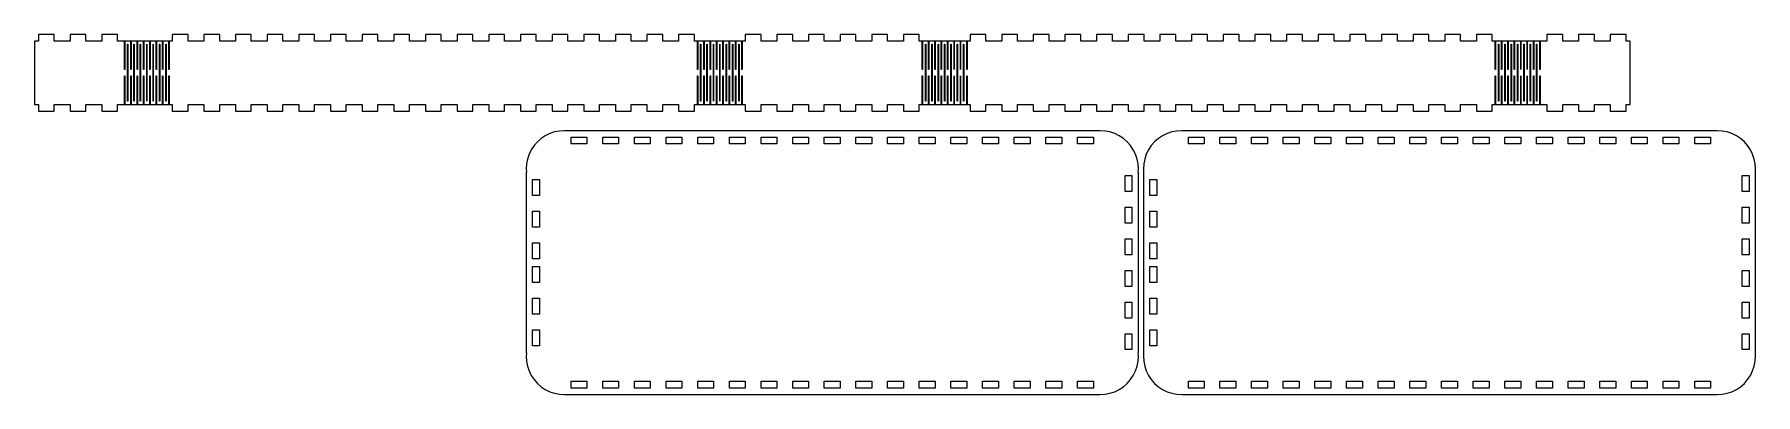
# Model space of a CAD drawing. Header units: metres. Extents: x 236 to 1323, y 67 to 294.
import ezdxf

# ---------------------------------------------------------------- set-up
doc = ezdxf.new("R2010")
doc.units = ezdxf.units.M

msp = doc.modelspace()

# ---------------------------------------------------------------- linework, layer by layer
for p, q in [((248.403, 294.25), (238.403, 294.25)), ((238.403, 294.25), (238.403, 290)), ((248.403, 290), (248.403, 294.25)), ((268.403, 294.25), (258.403, 294.25)), ((258.403, 294.25), (258.403, 290)), ((268.403, 290), (268.403, 294.25)), ((288.403, 294.25), (278.403, 294.25)), ((278.403, 294.25), (278.403, 290)), ((288.403, 290), (288.403, 294.25)), ((332.952, 294.25), (322.952, 294.25)), ((322.952, 294.25), (322.952, 290)), ((332.952, 290), (332.952, 294.25)), ((352.952, 294.25), (342.952, 294.25)), ((342.952, 294.25), (342.952, 290)), ((352.952, 290), (352.952, 294.25)), ((372.952, 294.25), (362.952, 294.25)), ((362.952, 294.25), (362.952, 290)), ((372.952, 290), (372.952, 294.25)), ((392.952, 294.25), (382.952, 294.25)), ((382.952, 294.25), (382.952, 290)), ((392.952, 290), (392.952, 294.25)), ((412.952, 294.25), (402.952, 294.25)), ((402.952, 294.25), (402.952, 290)), ((412.952, 290), (412.952, 294.25)), ((432.952, 294.25), (422.952, 294.25)), ((422.952, 294.25), (422.952, 290)), ((432.952, 290), (432.952, 294.25)), ((452.952, 294.25), (442.952, 294.25)), ((442.952, 294.25), (442.952, 290)), ((452.952, 290), (452.952, 294.25)), ((472.952, 294.25), (462.952, 294.25)), ((462.952, 294.25), (462.952, 290)), ((472.952, 290), (472.952, 294.25)), ((492.952, 294.25), (482.952, 294.25)), ((482.952, 294.25), (482.952, 290)), ((492.952, 290), (492.952, 294.25)), ((512.952, 294.25), (502.952, 294.25)), ((502.952, 294.25), (502.952, 290)), ((512.952, 290), (512.952, 294.25)), ((532.952, 294.25), (522.952, 294.25)), ((522.952, 294.25), (522.952, 290)), ((532.952, 290), (532.952, 294.25)), ((552.952, 294.25), (542.952, 294.25)), ((542.952, 294.25), (542.952, 290)), ((552.952, 290), (552.952, 294.25)), ((572.952, 294.25), (562.952, 294.25)), ((562.952, 294.25), (562.952, 290)), ((572.952, 290), (572.952, 294.25)), ((592.952, 294.25), (582.952, 294.25)), ((582.952, 294.25), (582.952, 290)), ((592.952, 290), (592.952, 294.25)), ((612.952, 294.25), (602.952, 294.25)), ((602.952, 294.25), (602.952, 290)), ((612.952, 290), (612.952, 294.25)), ((632.952, 294.25), (622.952, 294.25)), ((622.952, 294.25), (622.952, 290)), ((632.952, 290), (632.952, 294.25)), ((652.952, 294.25), (642.952, 294.25)), ((642.952, 294.25), (642.952, 290)), ((652.952, 290), (652.952, 294.25)), ((695, 294.25), (685, 294.25)), ((685, 294.25), (685, 290)), ((695, 290), (695, 294.25)), ((715, 294.25), (705, 294.25)), ((705, 294.25), (705, 290)), ((715, 290), (715, 294.25)), ((735, 294.25), (725, 294.25)), ((725, 294.25), (725, 290)), ((735, 290), (735, 294.25)), ((755, 294.25), (745, 294.25)), ((745, 294.25), (745, 290)), ((755, 290), (755, 294.25)), ((775, 294.25), (765, 294.25)), ((765, 294.25), (765, 290)), ((775, 290), (775, 294.25)), ((795, 294.25), (785, 294.25)), ((785, 294.25), (785, 290)), ((795, 290), (795, 294.25)), ((837.048, 294.25), (827.048, 294.25)), ((827.048, 294.25), (827.048, 290)), ((837.048, 290), (837.048, 294.25)), ((857.048, 294.25), (847.048, 294.25)), ((847.048, 294.25), (847.048, 290)), ((857.048, 290), (857.048, 294.25)), ((877.048, 294.25), (867.048, 294.25)), ((867.048, 294.25), (867.048, 290)), ((877.048, 290), (877.048, 294.25)), ((897.048, 294.25), (887.048, 294.25)), ((887.048, 294.25), (887.048, 290)), ((897.048, 290), (897.048, 294.25)), ((917.048, 294.25), (907.048, 294.25)), ((907.048, 294.25), (907.048, 290)), ((917.048, 290), (917.048, 294.25)), ((937.048, 294.25), (927.048, 294.25)), ((927.048, 294.25), (927.048, 290)), ((937.048, 290), (937.048, 294.25)), ((957.048, 294.25), (947.048, 294.25)), ((947.048, 294.25), (947.048, 290)), ((957.048, 290), (957.048, 294.25)), ((977.048, 294.25), (967.048, 294.25)), ((967.048, 294.25), (967.048, 290)), ((977.048, 290), (977.048, 294.25)), ((997.048, 294.25), (987.048, 294.25)), ((987.048, 294.25), (987.048, 290)), ((997.048, 290), (997.048, 294.25)), ((1017.05, 294.25), (1007.05, 294.25)), ((1007.05, 294.25), (1007.05, 290)), ((1017.05, 290), (1017.05, 294.25)), ((1037.05, 294.25), (1027.05, 294.25)), ((1027.05, 294.25), (1027.05, 290)), ((1037.05, 290), (1037.05, 294.25)), ((1057.05, 294.25), (1047.05, 294.25)), ((1047.05, 294.25), (1047.05, 290)), ((1057.05, 290), (1057.05, 294.25)), ((1077.05, 294.25), (1067.05, 294.25)), ((1067.05, 294.25), (1067.05, 290)), ((1077.05, 290), (1077.05, 294.25)), ((1097.05, 294.25), (1087.05, 294.25)), ((1087.05, 294.25), (1087.05, 290)), ((1097.05, 290), (1097.05, 294.25)), ((1117.05, 294.25), (1107.05, 294.25)), ((1107.05, 294.25), (1107.05, 290)), ((1117.05, 290), (1117.05, 294.25)), ((1137.05, 294.25), (1127.05, 294.25)), ((1127.05, 294.25), (1127.05, 290)), ((1137.05, 290), (1137.05, 294.25)), ((1157.05, 294.25), (1147.05, 294.25)), ((1147.05, 294.25), (1147.05, 290)), ((1157.05, 290), (1157.05, 294.25)), ((1201.6, 294.25), (1191.6, 294.25)), ((1191.6, 294.25), (1191.6, 290)), ((1201.6, 290), (1201.6, 294.25)), ((1221.6, 294.25), (1211.6, 294.25)), ((1211.6, 294.25), (1211.6, 290)), ((1221.6, 290), (1221.6, 294.25)), ((1241.6, 294.25), (1231.6, 294.25)), ((1231.6, 294.25), (1231.6, 290)), ((1241.6, 290), (1241.6, 294.25)), ((238.403, 290), (235.903, 290)), ((235.903, 290), (235.903, 250)), ((258.403, 290), (248.403, 290)), ((278.403, 290), (268.403, 290)), ((292.806, 290), (288.403, 290)), ((292.806, 272), (292.806, 290)), ((296.812, 290), (293.006, 290)), ((293.006, 290), (293.006, 272)), ((294.809, 252), (294.809, 288)), ((294.809, 288), (295.009, 288)), ((295.009, 288), (295.009, 252)), ((296.812, 272), (296.812, 290)), ((300.818, 290), (297.012, 290)), ((297.012, 290), (297.012, 272)), ((298.815, 252), (298.815, 288)), ((298.815, 288), (299.015, 288)), ((299.015, 288), (299.015, 252)), ((300.818, 272), (300.818, 290)), ((304.824, 290), (301.018, 290)), ((301.018, 290), (301.018, 272)), ((302.821, 252), (302.821, 288)), ((302.821, 288), (303.021, 288)), ((303.021, 288), (303.021, 252)), ((304.824, 272), (304.824, 290)), ((308.83, 290), (305.024, 290)), ((305.024, 290), (305.024, 272)), ((306.827, 252), (306.827, 288)), ((306.827, 288), (307.027, 288)), ((307.027, 288), (307.027, 252)), ((308.83, 272), (308.83, 290)), ((312.836, 290), (309.03, 290)), ((309.03, 290), (309.03, 272)), ((310.833, 252), (310.833, 288)), ((310.833, 288), (311.033, 288)), ((311.033, 288), (311.033, 252)), ((312.836, 272), (312.836, 290)), ((316.843, 290), (313.036, 290)), ((313.036, 290), (313.036, 272)), ((314.84, 252), (314.84, 288)), ((314.84, 288), (315.039, 288)), ((315.039, 288), (315.039, 252)), ((316.843, 272), (316.843, 290)), ((320.849, 290), (317.043, 290)), ((317.043, 290), (317.043, 272)), ((318.846, 252), (318.846, 288)), ((318.846, 288), (319.046, 288)), ((319.046, 288), (319.046, 252)), ((320.849, 272), (320.849, 290)), ((322.952, 290), (321.049, 290)), ((321.049, 290), (321.049, 272)), ((342.952, 290), (332.952, 290)), ((362.952, 290), (352.952, 290)), ((382.952, 290), (372.952, 290)), ((402.952, 290), (392.952, 290)), ((422.952, 290), (412.952, 290)), ((442.952, 290), (432.952, 290)), ((462.952, 290), (452.952, 290)), ((482.952, 290), (472.952, 290)), ((502.952, 290), (492.952, 290)), ((522.952, 290), (512.952, 290)), ((542.952, 290), (532.952, 290)), ((562.952, 290), (552.952, 290)), ((582.952, 290), (572.952, 290)), ((602.952, 290), (592.952, 290)), ((622.952, 290), (612.952, 290)), ((642.952, 290), (632.952, 290)), ((654.855, 290), (652.952, 290)), ((654.855, 272), (654.855, 290)), ((658.861, 290), (655.055, 290)), ((655.055, 290), (655.055, 272)), ((656.858, 252), (656.858, 288)), ((656.858, 288), (657.058, 288)), ((657.058, 288), (657.058, 252)), ((658.861, 272), (658.861, 290)), ((662.867, 290), (659.061, 290)), ((659.061, 290), (659.061, 272)), ((660.864, 252), (660.864, 288)), ((660.864, 288), (661.064, 288)), ((661.064, 288), (661.064, 252)), ((662.867, 272), (662.867, 290)), ((666.873, 290), (663.067, 290)), ((663.067, 290), (663.067, 272)), ((664.87, 252), (664.87, 288)), ((664.87, 288), (665.07, 288)), ((665.07, 288), (665.07, 252)), ((666.873, 272), (666.873, 290)), ((670.879, 290), (667.073, 290)), ((667.073, 290), (667.073, 272)), ((668.876, 252), (668.876, 288)), ((668.876, 288), (669.076, 288)), ((669.076, 288), (669.076, 252)), ((670.879, 272), (670.879, 290)), ((674.885, 290), (671.079, 290)), ((671.079, 290), (671.079, 272)), ((672.882, 252), (672.882, 288)), ((672.882, 288), (673.082, 288)), ((673.082, 288), (673.082, 252)), ((674.885, 272), (674.885, 290)), ((678.891, 290), (675.085, 290)), ((675.085, 290), (675.085, 272)), ((676.888, 252), (676.888, 288)), ((676.888, 288), (677.088, 288)), ((677.088, 288), (677.088, 252)), ((678.891, 272), (678.891, 290)), ((682.897, 290), (679.091, 290)), ((679.091, 290), (679.091, 272)), ((680.894, 252), (680.894, 288)), ((680.894, 288), (681.094, 288)), ((681.094, 288), (681.094, 252)), ((682.897, 272), (682.897, 290)), ((685, 290), (683.097, 290)), ((683.097, 290), (683.097, 272)), ((705, 290), (695, 290)), ((725, 290), (715, 290)), ((745, 290), (735, 290)), ((765, 290), (755, 290)), ((785, 290), (775, 290)), ((796.903, 290), (795, 290)), ((796.903, 272), (796.903, 290)), ((800.909, 290), (797.103, 290)), ((797.103, 290), (797.103, 272)), ((798.906, 252), (798.906, 288)), ((798.906, 288), (799.106, 288)), ((799.106, 288), (799.106, 252)), ((800.909, 272), (800.909, 290)), ((804.915, 290), (801.109, 290)), ((801.109, 290), (801.109, 272)), ((802.912, 252), (802.912, 288)), ((802.912, 288), (803.112, 288)), ((803.112, 288), (803.112, 252)), ((804.915, 272), (804.915, 290)), ((808.921, 290), (805.115, 290)), ((805.115, 290), (805.115, 272)), ((806.918, 252), (806.918, 288)), ((806.918, 288), (807.118, 288)), ((807.118, 288), (807.118, 252)), ((808.921, 272), (808.921, 290)), ((812.927, 290), (809.121, 290)), ((809.121, 290), (809.121, 272)), ((810.924, 252), (810.924, 288)), ((810.924, 288), (811.124, 288)), ((811.124, 288), (811.124, 252)), ((812.927, 272), (812.927, 290)), ((816.933, 290), (813.127, 290)), ((813.127, 290), (813.127, 272)), ((814.93, 252), (814.93, 288)), ((814.93, 288), (815.13, 288)), ((815.13, 288), (815.13, 252)), ((816.933, 272), (816.933, 290)), ((820.939, 290), (817.133, 290)), ((817.133, 290), (817.133, 272)), ((818.936, 252), (818.936, 288)), ((818.936, 288), (819.136, 288)), ((819.136, 288), (819.136, 252)), ((820.939, 272), (820.939, 290)), ((824.945, 290), (821.139, 290)), ((821.139, 290), (821.139, 272)), ((822.942, 252), (822.942, 288)), ((822.942, 288), (823.142, 288)), ((823.142, 288), (823.142, 252)), ((824.945, 272), (824.945, 290)), ((827.048, 290), (825.145, 290)), ((825.145, 290), (825.145, 272)), ((847.048, 290), (837.048, 290)), ((867.048, 290), (857.048, 290)), ((887.048, 290), (877.048, 290)), ((907.048, 290), (897.048, 290)), ((927.048, 290), (917.048, 290)), ((947.048, 290), (937.048, 290)), ((967.048, 290), (957.048, 290)), ((987.048, 290), (977.048, 290)), ((1007.05, 290), (997.048, 290)), ((1027.05, 290), (1017.05, 290)), ((1047.05, 290), (1037.05, 290)), ((1067.05, 290), (1057.05, 290)), ((1087.05, 290), (1077.05, 290)), ((1107.05, 290), (1097.05, 290)), ((1127.05, 290), (1117.05, 290)), ((1147.05, 290), (1137.05, 290)), ((1158.95, 290), (1157.05, 290)), ((1158.95, 272), (1158.95, 290)), ((1162.96, 290), (1159.15, 290)), ((1159.15, 290), (1159.15, 272)), ((1160.95, 252), (1160.95, 288)), ((1160.95, 288), (1161.15, 288)), ((1161.15, 288), (1161.15, 252)), ((1162.96, 272), (1162.96, 290)), ((1166.96, 290), (1163.16, 290)), ((1163.16, 290), (1163.16, 272)), ((1164.96, 252), (1164.96, 288)), ((1164.96, 288), (1165.16, 288)), ((1165.16, 288), (1165.16, 252)), ((1166.96, 272), (1166.96, 290)), ((1170.97, 290), (1167.16, 290)), ((1167.16, 290), (1167.16, 272)), ((1168.97, 252), (1168.97, 288)), ((1168.97, 288), (1169.17, 288)), ((1169.17, 288), (1169.17, 252)), ((1170.97, 272), (1170.97, 290)), ((1174.98, 290), (1171.17, 290)), ((1171.17, 290), (1171.17, 272)), ((1172.97, 252), (1172.97, 288)), ((1172.97, 288), (1173.17, 288)), ((1173.17, 288), (1173.17, 252)), ((1174.98, 272), (1174.98, 290)), ((1178.98, 290), (1175.18, 290)), ((1175.18, 290), (1175.18, 272)), ((1176.98, 252), (1176.98, 288)), ((1176.98, 288), (1177.18, 288)), ((1177.18, 288), (1177.18, 252)), ((1178.98, 272), (1178.98, 290)), ((1182.99, 290), (1179.18, 290)), ((1179.18, 290), (1179.18, 272)), ((1180.98, 252), (1180.98, 288)), ((1180.98, 288), (1181.18, 288)), ((1181.18, 288), (1181.18, 252)), ((1182.99, 272), (1182.99, 290)), ((1186.99, 290), (1183.19, 290)), ((1183.19, 290), (1183.19, 272)), ((1184.99, 252), (1184.99, 288)), ((1184.99, 288), (1185.19, 288)), ((1185.19, 288), (1185.19, 252)), ((1186.99, 272), (1186.99, 290)), ((1191.6, 290), (1187.19, 290)), ((1187.19, 290), (1187.19, 272)), ((1211.6, 290), (1201.6, 290)), ((1231.6, 290), (1221.6, 290)), ((1244.1, 290), (1241.6, 290)), ((1244.1, 250), (1244.1, 290)), ((293.006, 272), (292.806, 272)), ((297.012, 272), (296.812, 272)), ((301.018, 272), (300.818, 272)), ((305.024, 272), (304.824, 272)), ((309.03, 272), (308.83, 272)), ((313.036, 272), (312.836, 272)), ((317.043, 272), (316.843, 272)), ((321.049, 272), (320.849, 272)), ((655.055, 272), (654.855, 272)), ((659.061, 272), (658.861, 272)), ((663.067, 272), (662.867, 272)), ((667.073, 272), (666.873, 272)), ((671.079, 272), (670.879, 272)), ((675.085, 272), (674.885, 272)), ((679.091, 272), (678.891, 272)), ((683.097, 272), (682.897, 272)), ((797.103, 272), (796.903, 272)), ((801.109, 272), (800.909, 272)), ((805.115, 272), (804.915, 272)), ((809.121, 272), (808.921, 272)), ((813.127, 272), (812.927, 272)), ((817.133, 272), (816.933, 272)), ((821.139, 272), (820.939, 272)), ((825.145, 272), (824.945, 272)), ((1159.15, 272), (1158.95, 272)), ((1163.16, 272), (1162.96, 272)), ((1167.16, 272), (1166.96, 272)), ((1171.17, 272), (1170.97, 272)), ((1175.18, 272), (1174.98, 272)), ((1179.18, 272), (1178.98, 272)), ((1183.19, 272), (1182.99, 272)), ((1187.19, 272), (1186.99, 272)), ((292.806, 250), (292.806, 268)), ((292.806, 268), (293.006, 268)), ((293.006, 268), (293.006, 250)), ((296.812, 250), (296.812, 268)), ((296.812, 268), (297.012, 268)), ((297.012, 268), (297.012, 250)), ((300.818, 250), (300.818, 268)), ((300.818, 268), (301.018, 268)), ((301.018, 268), (301.018, 250)), ((304.824, 250), (304.824, 268)), ((304.824, 268), (305.024, 268)), ((305.024, 268), (305.024, 250)), ((308.83, 250), (308.83, 268)), ((308.83, 268), (309.03, 268)), ((309.03, 268), (309.03, 250)), ((312.836, 250), (312.836, 268)), ((312.836, 268), (313.036, 268)), ((313.036, 268), (313.036, 250)), ((316.843, 250), (316.843, 268)), ((316.843, 268), (317.043, 268)), ((317.043, 268), (317.043, 250)), ((320.849, 250), (320.849, 268)), ((320.849, 268), (321.049, 268)), ((321.049, 268), (321.049, 250)), ((654.855, 250), (654.855, 268)), ((654.855, 268), (655.055, 268)), ((655.055, 268), (655.055, 250)), ((658.861, 250), (658.861, 268)), ((658.861, 268), (659.061, 268)), ((659.061, 268), (659.061, 250)), ((662.867, 250), (662.867, 268)), ((662.867, 268), (663.067, 268)), ((663.067, 268), (663.067, 250)), ((666.873, 250), (666.873, 268)), ((666.873, 268), (667.073, 268)), ((667.073, 268), (667.073, 250)), ((670.879, 250), (670.879, 268)), ((670.879, 268), (671.079, 268)), ((671.079, 268), (671.079, 250)), ((674.885, 250), (674.885, 268)), ((674.885, 268), (675.085, 268)), ((675.085, 268), (675.085, 250)), ((678.891, 250), (678.891, 268)), ((678.891, 268), (679.091, 268)), ((679.091, 268), (679.091, 250)), ((682.897, 250), (682.897, 268)), ((682.897, 268), (683.097, 268)), ((683.097, 268), (683.097, 250)), ((796.903, 250), (796.903, 268)), ((796.903, 268), (797.103, 268)), ((797.103, 268), (797.103, 250)), ((800.909, 250), (800.909, 268)), ((800.909, 268), (801.109, 268)), ((801.109, 268), (801.109, 250)), ((804.915, 250), (804.915, 268)), ((804.915, 268), (805.115, 268)), ((805.115, 268), (805.115, 250)), ((808.921, 250), (808.921, 268)), ((808.921, 268), (809.121, 268)), ((809.121, 268), (809.121, 250)), ((812.927, 250), (812.927, 268)), ((812.927, 268), (813.127, 268)), ((813.127, 268), (813.127, 250)), ((816.933, 250), (816.933, 268)), ((816.933, 268), (817.133, 268)), ((817.133, 268), (817.133, 250)), ((820.939, 250), (820.939, 268)), ((820.939, 268), (821.139, 268)), ((821.139, 268), (821.139, 250)), ((824.945, 250), (824.945, 268)), ((824.945, 268), (825.145, 268)), ((825.145, 268), (825.145, 250)), ((1158.95, 250), (1158.95, 268)), ((1158.95, 268), (1159.15, 268)), ((1159.15, 268), (1159.15, 250)), ((1162.96, 250), (1162.96, 268)), ((1162.96, 268), (1163.16, 268)), ((1163.16, 268), (1163.16, 250)), ((1166.96, 250), (1166.96, 268)), ((1166.96, 268), (1167.16, 268)), ((1167.16, 268), (1167.16, 250)), ((1170.97, 250), (1170.97, 268)), ((1170.97, 268), (1171.17, 268)), ((1171.17, 268), (1171.17, 250)), ((1174.98, 250), (1174.98, 268)), ((1174.98, 268), (1175.18, 268)), ((1175.18, 268), (1175.18, 250)), ((1178.98, 250), (1178.98, 268)), ((1178.98, 268), (1179.18, 268)), ((1179.18, 268), (1179.18, 250)), ((1182.99, 250), (1182.99, 268)), ((1182.99, 268), (1183.19, 268)), ((1183.19, 268), (1183.19, 250)), ((1186.99, 250), (1186.99, 268)), ((1186.99, 268), (1187.19, 268)), ((1187.19, 268), (1187.19, 250)), ((295.009, 252), (294.809, 252)), ((299.015, 252), (298.815, 252)), ((303.021, 252), (302.821, 252)), ((307.027, 252), (306.827, 252)), ((311.033, 252), (310.833, 252)), ((315.039, 252), (314.84, 252)), ((319.046, 252), (318.846, 252)), ((657.058, 252), (656.858, 252)), ((661.064, 252), (660.864, 252)), ((665.07, 252), (664.87, 252)), ((669.076, 252), (668.876, 252)), ((673.082, 252), (672.882, 252)), ((677.088, 252), (676.888, 252)), ((681.094, 252), (680.894, 252)), ((799.106, 252), (798.906, 252)), ((803.112, 252), (802.912, 252)), ((807.118, 252), (806.918, 252)), ((811.124, 252), (810.924, 252)), ((815.13, 252), (814.93, 252)), ((819.136, 252), (818.936, 252)), ((823.142, 252), (822.942, 252)), ((1161.15, 252), (1160.95, 252)), ((1165.16, 252), (1164.96, 252)), ((1169.17, 252), (1168.97, 252)), ((1173.17, 252), (1172.97, 252)), ((1177.18, 252), (1176.98, 252)), ((1181.18, 252), (1180.98, 252)), ((1185.19, 252), (1184.99, 252)), ((235.903, 250), (238.403, 250)), ((238.403, 250), (238.403, 245.75)), ((238.403, 245.75), (248.403, 245.75)), ((248.403, 250), (258.403, 250)), ((248.403, 245.75), (248.403, 250)), ((258.403, 250), (258.403, 245.75)), ((258.403, 245.75), (268.403, 245.75)), ((268.403, 245.75), (268.403, 250)), ((268.403, 250), (278.403, 250)), ((278.403, 250), (278.403, 245.75)), ((278.403, 245.75), (288.403, 245.75)), ((288.403, 245.75), (288.403, 250)), ((288.403, 250), (292.806, 250)), ((293.006, 250), (296.812, 250)), ((297.012, 250), (300.818, 250)), ((301.018, 250), (304.824, 250)), ((305.024, 250), (308.83, 250)), ((309.03, 250), (312.836, 250)), ((313.036, 250), (316.843, 250)), ((317.043, 250), (320.849, 250)), ((321.049, 250), (322.952, 250)), ((322.952, 250), (322.952, 245.75)), ((322.952, 245.75), (332.952, 245.75)), ((332.952, 245.75), (332.952, 250)), ((332.952, 250), (342.952, 250)), ((342.952, 250), (342.952, 245.75)), ((342.952, 245.75), (352.952, 245.75)), ((352.952, 245.75), (352.952, 250)), ((352.952, 250), (362.952, 250)), ((362.952, 250), (362.952, 245.75)), ((362.952, 245.75), (372.952, 245.75)), ((372.952, 245.75), (372.952, 250)), ((372.952, 250), (382.952, 250)), ((382.952, 250), (382.952, 245.75)), ((382.952, 245.75), (392.952, 245.75)), ((392.952, 245.75), (392.952, 250)), ((392.952, 250), (402.952, 250)), ((402.952, 250), (402.952, 245.75)), ((402.952, 245.75), (412.952, 245.75)), ((412.952, 245.75), (412.952, 250)), ((412.952, 250), (422.952, 250)), ((422.952, 250), (422.952, 245.75)), ((422.952, 245.75), (432.952, 245.75)), ((432.952, 245.75), (432.952, 250)), ((432.952, 250), (442.952, 250)), ((442.952, 250), (442.952, 245.75)), ((442.952, 245.75), (452.952, 245.75)), ((452.952, 245.75), (452.952, 250)), ((452.952, 250), (462.952, 250)), ((462.952, 250), (462.952, 245.75)), ((462.952, 245.75), (472.952, 245.75)), ((472.952, 245.75), (472.952, 250)), ((472.952, 250), (482.952, 250)), ((482.952, 250), (482.952, 245.75)), ((482.952, 245.75), (492.952, 245.75)), ((492.952, 245.75), (492.952, 250)), ((492.952, 250), (502.952, 250)), ((502.952, 250), (502.952, 245.75)), ((502.952, 245.75), (512.952, 245.75)), ((512.952, 245.75), (512.952, 250)), ((512.952, 250), (522.952, 250)), ((522.952, 250), (522.952, 245.75)), ((522.952, 245.75), (532.952, 245.75)), ((532.952, 245.75), (532.952, 250)), ((532.952, 250), (542.952, 250)), ((542.952, 250), (542.952, 245.75)), ((542.952, 245.75), (552.952, 245.75)), ((552.952, 245.75), (552.952, 250)), ((552.952, 250), (562.952, 250)), ((562.952, 250), (562.952, 245.75)), ((562.952, 245.75), (572.952, 245.75)), ((572.952, 245.75), (572.952, 250)), ((572.952, 250), (582.952, 250)), ((582.952, 250), (582.952, 245.75)), ((582.952, 245.75), (592.952, 245.75)), ((592.952, 245.75), (592.952, 250)), ((592.952, 250), (602.952, 250)), ((602.952, 250), (602.952, 245.75)), ((602.952, 245.75), (612.952, 245.75)), ((612.952, 245.75), (612.952, 250)), ((612.952, 250), (622.952, 250)), ((622.952, 250), (622.952, 245.75)), ((622.952, 245.75), (632.952, 245.75)), ((632.952, 245.75), (632.952, 250)), ((632.952, 250), (642.952, 250)), ((642.952, 250), (642.952, 245.75)), ((642.952, 245.75), (652.952, 245.75)), ((652.952, 245.75), (652.952, 250)), ((652.952, 250), (654.855, 250)), ((655.055, 250), (658.861, 250)), ((659.061, 250), (662.867, 250)), ((663.067, 250), (666.873, 250)), ((667.073, 250), (670.879, 250)), ((671.079, 250), (674.885, 250)), ((675.085, 250), (678.891, 250)), ((679.091, 250), (682.897, 250)), ((683.097, 250), (685, 250)), ((685, 250), (685, 245.75)), ((685, 245.75), (695, 245.75)), ((695, 245.75), (695, 250)), ((695, 250), (705, 250)), ((705, 250), (705, 245.75)), ((705, 245.75), (715, 245.75)), ((715, 245.75), (715, 250)), ((715, 250), (725, 250)), ((725, 250), (725, 245.75)), ((725, 245.75), (735, 245.75)), ((735, 245.75), (735, 250)), ((735, 250), (745, 250)), ((745, 250), (745, 245.75)), ((745, 245.75), (755, 245.75)), ((755, 245.75), (755, 250)), ((755, 250), (765, 250)), ((765, 250), (765, 245.75)), ((765, 245.75), (775, 245.75)), ((775, 245.75), (775, 250)), ((775, 250), (785, 250)), ((785, 250), (785, 245.75)), ((785, 245.75), (795, 245.75)), ((795, 245.75), (795, 250)), ((795, 250), (796.903, 250)), ((797.103, 250), (800.909, 250)), ((801.109, 250), (804.915, 250)), ((805.115, 250), (808.921, 250)), ((809.121, 250), (812.927, 250)), ((813.127, 250), (816.933, 250)), ((817.133, 250), (820.939, 250)), ((821.139, 250), (824.945, 250)), ((825.145, 250), (827.048, 250)), ((827.048, 250), (827.048, 245.75)), ((827.048, 245.75), (837.048, 245.75)), ((837.048, 245.75), (837.048, 250)), ((837.048, 250), (847.048, 250)), ((847.048, 250), (847.048, 245.75)), ((847.048, 245.75), (857.048, 245.75)), ((857.048, 245.75), (857.048, 250)), ((857.048, 250), (867.048, 250)), ((867.048, 250), (867.048, 245.75)), ((867.048, 245.75), (877.048, 245.75)), ((877.048, 245.75), (877.048, 250)), ((877.048, 250), (887.048, 250)), ((887.048, 250), (887.048, 245.75)), ((887.048, 245.75), (897.048, 245.75)), ((897.048, 245.75), (897.048, 250)), ((897.048, 250), (907.048, 250)), ((907.048, 250), (907.048, 245.75)), ((907.048, 245.75), (917.048, 245.75)), ((917.048, 245.75), (917.048, 250)), ((917.048, 250), (927.048, 250)), ((927.048, 250), (927.048, 245.75)), ((927.048, 245.75), (937.048, 245.75)), ((937.048, 245.75), (937.048, 250)), ((937.048, 250), (947.048, 250)), ((947.048, 250), (947.048, 245.75)), ((947.048, 245.75), (957.048, 245.75)), ((957.048, 245.75), (957.048, 250)), ((957.048, 250), (967.048, 250)), ((967.048, 250), (967.048, 245.75)), ((967.048, 245.75), (977.048, 245.75)), ((977.048, 245.75), (977.048, 250)), ((977.048, 250), (987.048, 250)), ((987.048, 250), (987.048, 245.75)), ((987.048, 245.75), (997.048, 245.75)), ((997.048, 245.75), (997.048, 250)), ((997.048, 250), (1007.05, 250)), ((1007.05, 250), (1007.05, 245.75)), ((1007.05, 245.75), (1017.05, 245.75)), ((1017.05, 245.75), (1017.05, 250)), ((1017.05, 250), (1027.05, 250)), ((1027.05, 250), (1027.05, 245.75)), ((1027.05, 245.75), (1037.05, 245.75)), ((1037.05, 245.75), (1037.05, 250)), ((1037.05, 250), (1047.05, 250)), ((1047.05, 250), (1047.05, 245.75)), ((1047.05, 245.75), (1057.05, 245.75)), ((1057.05, 245.75), (1057.05, 250)), ((1057.05, 250), (1067.05, 250)), ((1067.05, 250), (1067.05, 245.75)), ((1067.05, 245.75), (1077.05, 245.75)), ((1077.05, 245.75), (1077.05, 250)), ((1077.05, 250), (1087.05, 250)), ((1087.05, 250), (1087.05, 245.75)), ((1087.05, 245.75), (1097.05, 245.75)), ((1097.05, 245.75), (1097.05, 250)), ((1097.05, 250), (1107.05, 250)), ((1107.05, 250), (1107.05, 245.75)), ((1107.05, 245.75), (1117.05, 245.75)), ((1117.05, 245.75), (1117.05, 250)), ((1117.05, 250), (1127.05, 250)), ((1127.05, 250), (1127.05, 245.75)), ((1127.05, 245.75), (1137.05, 245.75)), ((1137.05, 245.75), (1137.05, 250)), ((1137.05, 250), (1147.05, 250)), ((1147.05, 250), (1147.05, 245.75)), ((1147.05, 245.75), (1157.05, 245.75)), ((1157.05, 245.75), (1157.05, 250)), ((1157.05, 250), (1158.95, 250)), ((1159.15, 250), (1162.96, 250)), ((1163.16, 250), (1166.96, 250)), ((1167.16, 250), (1170.97, 250)), ((1171.17, 250), (1174.98, 250)), ((1175.18, 250), (1178.98, 250)), ((1179.18, 250), (1182.99, 250)), ((1183.19, 250), (1186.99, 250)), ((1187.19, 250), (1191.6, 250)), ((1191.6, 250), (1191.6, 245.75)), ((1191.6, 245.75), (1201.6, 245.75)), ((1201.6, 245.75), (1201.6, 250)), ((1201.6, 250), (1211.6, 250)), ((1211.6, 250), (1211.6, 245.75)), ((1211.6, 245.75), (1221.6, 245.75)), ((1221.6, 245.75), (1221.6, 250)), ((1221.6, 250), (1231.6, 250)), ((1231.6, 250), (1231.6, 245.75)), ((1231.6, 245.75), (1241.6, 245.75)), ((1241.6, 245.75), (1241.6, 250)), ((1241.6, 250), (1244.1, 250)), ((556.068, 228.399), (553.688, 226.312)), ((558.7, 230.158), (556.068, 228.399)), ((561.539, 231.558), (558.7, 230.158)), ((564.537, 232.575), (561.539, 231.558)), ((567.641, 233.193), (564.537, 232.575)), ((570.8, 233.4), (567.641, 233.193)), ((572.9, 233.262), (570.8, 233.4)), ((907.1, 233.4), (572.9, 233.4)), ((572.9, 233.4), (572.9, 233.262)), ((575, 225), (575, 229.3)), ((575, 229.3), (585, 229.3)), ((585, 229.3), (585, 225)), ((595, 229.3), (605, 229.3)), ((595, 225), (595, 229.3)), ((605, 229.3), (605, 225)), ((615, 229.3), (625, 229.3)), ((615, 225), (615, 229.3)), ((625, 229.3), (625, 225)), ((635, 225), (635, 229.3)), ((635, 229.3), (645, 229.3)), ((645, 229.3), (645, 225)), ((655, 225), (655, 229.3)), ((655, 229.3), (665, 229.3)), ((665, 229.3), (665, 225)), ((675, 225), (675, 229.3)), ((675, 229.3), (685, 229.3)), ((685, 229.3), (685, 225)), ((695, 225), (695, 229.3)), ((695, 229.3), (705, 229.3)), ((705, 229.3), (705, 225)), ((715, 225), (715, 229.3)), ((715, 229.3), (725, 229.3)), ((725, 229.3), (725, 225)), ((735, 225), (735, 229.3)), ((735, 229.3), (745, 229.3)), ((745, 229.3), (745, 225)), ((755, 225), (755, 229.3)), ((755, 229.3), (765, 229.3)), ((765, 229.3), (765, 225)), ((775, 225), (775, 229.3)), ((775, 229.3), (785, 229.3)), ((785, 229.3), (785, 225)), ((795, 225), (795, 229.3)), ((795, 229.3), (805, 229.3)), ((805, 229.3), (805, 225)), ((815, 225), (815, 229.3)), ((815, 229.3), (825, 229.3)), ((825, 229.3), (825, 225)), ((835, 225), (835, 229.3)), ((835, 229.3), (845, 229.3)), ((845, 229.3), (845, 225)), ((855, 225), (855, 229.3)), ((855, 229.3), (865, 229.3)), ((865, 229.3), (865, 225)), ((875, 225), (875, 229.3)), ((875, 229.3), (885, 229.3)), ((885, 229.3), (885, 225)), ((895, 225), (895, 229.3)), ((895, 229.3), (905, 229.3)), ((905, 229.3), (905, 225)), ((909.2, 233.4), (907.1, 233.262)), ((907.1, 233.262), (907.1, 233.4)), ((912.359, 233.193), (909.2, 233.4)), ((915.463, 232.575), (912.359, 233.193)), ((918.461, 231.558), (915.463, 232.575)), ((921.3, 230.158), (918.461, 231.558)), ((923.932, 228.399), (921.3, 230.158)), ((926.312, 226.312), (923.932, 228.399)), ((946.068, 228.399), (943.688, 226.312)), ((948.7, 230.158), (946.068, 228.399)), ((951.539, 231.558), (948.7, 230.158)), ((954.537, 232.575), (951.539, 231.558)), ((957.641, 233.193), (954.537, 232.575)), ((960.8, 233.4), (957.641, 233.193)), ((962.9, 233.262), (960.8, 233.4)), ((1297.1, 233.4), (962.9, 233.4)), ((962.9, 233.4), (962.9, 233.262)), ((965, 225), (965, 229.3)), ((965, 229.3), (975, 229.3)), ((975, 229.3), (975, 225)), ((985, 225), (985, 229.3)), ((985, 229.3), (995, 229.3)), ((995, 229.3), (995, 225)), ((1005, 229.3), (1015, 229.3)), ((1005, 225), (1005, 229.3)), ((1015, 229.3), (1015, 225)), ((1025, 225), (1025, 229.3)), ((1025, 229.3), (1035, 229.3)), ((1035, 229.3), (1035, 225)), ((1045, 225), (1045, 229.3)), ((1045, 229.3), (1055, 229.3)), ((1055, 229.3), (1055, 225)), ((1065, 225), (1065, 229.3)), ((1065, 229.3), (1075, 229.3)), ((1075, 229.3), (1075, 225)), ((1085, 225), (1085, 229.3)), ((1085, 229.3), (1095, 229.3)), ((1095, 229.3), (1095, 225)), ((1105, 225), (1105, 229.3)), ((1105, 229.3), (1115, 229.3)), ((1115, 229.3), (1115, 225)), ((1125, 225), (1125, 229.3)), ((1125, 229.3), (1135, 229.3)), ((1135, 229.3), (1135, 225)), ((1145, 225), (1145, 229.3)), ((1145, 229.3), (1155, 229.3)), ((1155, 229.3), (1155, 225)), ((1165, 225), (1165, 229.3)), ((1165, 229.3), (1175, 229.3)), ((1175, 229.3), (1175, 225)), ((1185, 225), (1185, 229.3)), ((1185, 229.3), (1195, 229.3)), ((1195, 229.3), (1195, 225)), ((1205, 225), (1205, 229.3)), ((1205, 229.3), (1215, 229.3)), ((1215, 229.3), (1215, 225)), ((1225, 225), (1225, 229.3)), ((1225, 229.3), (1235, 229.3)), ((1235, 229.3), (1235, 225)), ((1245, 225), (1245, 229.3)), ((1245, 229.3), (1255, 229.3)), ((1255, 229.3), (1255, 225)), ((1265, 225), (1265, 229.3)), ((1265, 229.3), (1275, 229.3)), ((1275, 229.3), (1275, 225)), ((1285, 225), (1285, 229.3)), ((1285, 229.3), (1295, 229.3)), ((1295, 229.3), (1295, 225)), ((1299.2, 233.4), (1297.1, 233.262)), ((1297.1, 233.262), (1297.1, 233.4)), ((1302.36, 233.193), (1299.2, 233.4)), ((1305.46, 232.575), (1302.36, 233.193)), ((1308.46, 231.558), (1305.46, 232.575)), ((1311.3, 230.158), (1308.46, 231.558)), ((1313.93, 228.399), (1311.3, 230.158)), ((1316.31, 226.312), (1313.93, 228.399)), ((548.442, 218.461), (547.425, 215.463)), ((549.842, 221.3), (548.442, 218.461)), ((551.601, 223.932), (549.842, 221.3)), ((553.688, 226.312), (551.601, 223.932)), ((585, 225), (575, 225)), ((605, 225), (595, 225)), ((625, 225), (615, 225)), ((645, 225), (635, 225)), ((665, 225), (655, 225)), ((685, 225), (675, 225)), ((705, 225), (695, 225)), ((725, 225), (715, 225)), ((745, 225), (735, 225)), ((765, 225), (755, 225)), ((785, 225), (775, 225)), ((805, 225), (795, 225)), ((825, 225), (815, 225)), ((845, 225), (835, 225)), ((865, 225), (855, 225)), ((885, 225), (875, 225)), ((905, 225), (895, 225)), ((928.399, 223.932), (926.312, 226.312)), ((930.158, 221.3), (928.399, 223.932)), ((931.558, 218.461), (930.158, 221.3)), ((932.575, 215.463), (931.558, 218.461)), ((938.442, 218.461), (937.425, 215.463)), ((939.842, 221.3), (938.442, 218.461)), ((941.601, 223.932), (939.842, 221.3)), ((943.688, 226.312), (941.601, 223.932)), ((975, 225), (965, 225)), ((995, 225), (985, 225)), ((1015, 225), (1005, 225)), ((1035, 225), (1025, 225)), ((1055, 225), (1045, 225)), ((1075, 225), (1065, 225)), ((1095, 225), (1085, 225)), ((1115, 225), (1105, 225)), ((1135, 225), (1125, 225)), ((1155, 225), (1145, 225)), ((1175, 225), (1165, 225)), ((1195, 225), (1185, 225)), ((1215, 225), (1205, 225)), ((1235, 225), (1225, 225)), ((1255, 225), (1245, 225)), ((1275, 225), (1265, 225)), ((1295, 225), (1285, 225)), ((1318.4, 223.932), (1316.31, 226.312)), ((1320.16, 221.3), (1318.4, 223.932)), ((1321.56, 218.461), (1320.16, 221.3)), ((1322.58, 215.463), (1321.56, 218.461)), ((546.807, 212.359), (546.6, 209.2)), ((546.6, 209.2), (546.738, 207.1)), ((546.738, 207.1), (546.6, 207.1)), ((546.6, 207.1), (546.6, 92.9)), ((547.425, 215.463), (546.807, 212.359)), ((933.193, 212.359), (932.575, 215.463)), ((933.4, 209.2), (933.193, 212.359)), ((933.262, 207.1), (933.4, 209.2)), ((933.4, 207.1), (933.262, 207.1)), ((933.4, 92.9), (933.4, 207.1)), ((936.807, 212.359), (936.6, 209.2)), ((936.6, 209.2), (936.738, 207.1)), ((936.738, 207.1), (936.6, 207.1)), ((936.6, 207.1), (936.6, 92.9)), ((937.425, 215.463), (936.807, 212.359)), ((1323.19, 212.359), (1322.58, 215.463)), ((1323.4, 209.2), (1323.19, 212.359)), ((1323.26, 207.1), (1323.4, 209.2)), ((1323.4, 207.1), (1323.26, 207.1)), ((1323.4, 92.9), (1323.4, 207.1)), ((550.7, 192.5), (550.7, 202.5)), ((550.7, 202.5), (555, 202.5)), ((555, 202.5), (555, 192.5)), ((925, 195), (925, 205)), ((925, 205), (929.3, 205)), ((929.3, 205), (929.3, 195)), ((940.7, 192.5), (940.7, 202.5)), ((940.7, 202.5), (945, 202.5)), ((945, 202.5), (945, 192.5)), ((1315, 195), (1315, 205)), ((1315, 205), (1319.3, 205)), ((1319.3, 205), (1319.3, 195)), ((555, 192.5), (550.7, 192.5)), ((929.3, 195), (925, 195)), ((925, 175), (925, 185)), ((925, 185), (929.3, 185)), ((929.3, 185), (929.3, 175)), ((945, 192.5), (940.7, 192.5)), ((1319.3, 195), (1315, 195)), ((1315, 175), (1315, 185)), ((1315, 185), (1319.3, 185)), ((1319.3, 185), (1319.3, 175)), ((550.7, 172.5), (550.7, 182.5)), ((550.7, 182.5), (555, 182.5)), ((555, 182.5), (555, 172.5)), ((929.3, 175), (925, 175)), ((940.7, 172.5), (940.7, 182.5)), ((940.7, 182.5), (945, 182.5)), ((945, 182.5), (945, 172.5)), ((1319.3, 175), (1315, 175)), ((555, 172.5), (550.7, 172.5)), ((925, 155), (925, 165)), ((925, 165), (929.3, 165)), ((929.3, 165), (929.3, 155)), ((945, 172.5), (940.7, 172.5)), ((1315, 155), (1315, 165)), ((1315, 165), (1319.3, 165)), ((1319.3, 165), (1319.3, 155)), ((550.7, 152.5), (550.7, 162.5)), ((550.7, 162.5), (555, 162.5)), ((555, 152.5), (550.7, 152.5)), ((555, 162.5), (555, 152.5)), ((929.3, 155), (925, 155)), ((940.7, 152.5), (940.7, 162.5)), ((940.7, 162.5), (945, 162.5)), ((945, 152.5), (940.7, 152.5)), ((945, 162.5), (945, 152.5)), ((1319.3, 155), (1315, 155)), ((550.7, 137.5), (550.7, 147.5)), ((550.7, 147.5), (555, 147.5)), ((555, 147.5), (555, 137.5)), ((925, 135), (925, 145)), ((925, 145), (929.3, 145)), ((929.3, 145), (929.3, 135)), ((940.7, 137.5), (940.7, 147.5)), ((940.7, 147.5), (945, 147.5)), ((945, 147.5), (945, 137.5)), ((1315, 135), (1315, 145)), ((1315, 145), (1319.3, 145)), ((1319.3, 145), (1319.3, 135)), ((555, 137.5), (550.7, 137.5)), ((929.3, 135), (925, 135)), ((945, 137.5), (940.7, 137.5)), ((1319.3, 135), (1315, 135)), ((550.7, 117.5), (550.7, 127.5)), ((550.7, 127.5), (555, 127.5)), ((555, 127.5), (555, 117.5)), ((925, 115), (925, 125)), ((925, 125), (929.3, 125)), ((929.3, 125), (929.3, 115)), ((940.7, 117.5), (940.7, 127.5)), ((940.7, 127.5), (945, 127.5)), ((945, 127.5), (945, 117.5)), ((1315, 115), (1315, 125)), ((1315, 125), (1319.3, 125)), ((1319.3, 125), (1319.3, 115)), ((555, 117.5), (550.7, 117.5)), ((929.3, 115), (925, 115)), ((945, 117.5), (940.7, 117.5)), ((1319.3, 115), (1315, 115)), ((550.7, 97.5), (550.7, 107.5)), ((550.7, 107.5), (555, 107.5)), ((555, 107.5), (555, 97.5)), ((925, 95), (925, 105)), ((925, 105), (929.3, 105)), ((929.3, 105), (929.3, 95)), ((940.7, 97.5), (940.7, 107.5)), ((940.7, 107.5), (945, 107.5)), ((945, 107.5), (945, 97.5)), ((1315, 95), (1315, 105)), ((1315, 105), (1319.3, 105)), ((1319.3, 105), (1319.3, 95)), ((546.6, 92.9), (546.738, 92.9)), ((546.738, 92.9), (546.6, 90.8)), ((546.6, 90.8), (546.807, 87.641)), ((546.807, 87.641), (547.425, 84.537)), ((555, 97.5), (550.7, 97.5)), ((929.3, 95), (925, 95)), ((932.575, 84.537), (933.193, 87.641)), ((933.193, 87.641), (933.4, 90.8)), ((933.4, 90.8), (933.262, 92.9)), ((933.262, 92.9), (933.4, 92.9)), ((936.6, 92.9), (936.738, 92.9)), ((936.738, 92.9), (936.6, 90.8)), ((936.6, 90.8), (936.807, 87.641)), ((936.807, 87.641), (937.425, 84.537)), ((945, 97.5), (940.7, 97.5)), ((1319.3, 95), (1315, 95)), ((1322.58, 84.537), (1323.19, 87.641)), ((1323.19, 87.641), (1323.4, 90.8)), ((1323.4, 90.8), (1323.26, 92.9)), ((1323.26, 92.9), (1323.4, 92.9)), ((547.425, 84.537), (548.442, 81.539)), ((548.442, 81.539), (549.842, 78.7)), ((549.842, 78.7), (551.601, 76.068)), ((928.399, 76.068), (930.158, 78.7)), ((930.158, 78.7), (931.558, 81.539)), ((931.558, 81.539), (932.575, 84.537)), ((937.425, 84.537), (938.442, 81.539)), ((938.442, 81.539), (939.842, 78.7)), ((939.842, 78.7), (941.601, 76.068)), ((1318.4, 76.068), (1320.16, 78.7)), ((1320.16, 78.7), (1321.56, 81.539)), ((1321.56, 81.539), (1322.58, 84.537)), ((551.601, 76.068), (553.688, 73.688)), ((553.688, 73.688), (556.068, 71.601)), ((556.068, 71.601), (558.7, 69.842)), ((558.7, 69.842), (561.539, 68.442)), ((561.539, 68.442), (564.537, 67.425)), ((564.537, 67.425), (567.641, 66.807)), ((567.641, 66.807), (570.8, 66.6)), ((570.8, 66.6), (572.9, 66.738)), ((572.9, 66.738), (572.9, 66.6)), ((572.9, 66.6), (907.1, 66.6)), ((575, 70.7), (575, 75)), ((575, 75), (585, 75)), ((585, 70.7), (575, 70.7)), ((585, 75), (585, 70.7)), ((595, 70.7), (595, 75)), ((595, 75), (605, 75)), ((605, 70.7), (595, 70.7)), ((605, 75), (605, 70.7)), ((615, 70.7), (615, 75)), ((615, 75), (625, 75)), ((625, 70.7), (615, 70.7)), ((625, 75), (625, 70.7)), ((635, 70.7), (635, 75)), ((635, 75), (645, 75)), ((645, 70.7), (635, 70.7)), ((645, 75), (645, 70.7)), ((655, 70.7), (655, 75)), ((655, 75), (665, 75)), ((665, 70.7), (655, 70.7)), ((665, 75), (665, 70.7)), ((675, 70.7), (675, 75)), ((675, 75), (685, 75)), ((685, 70.7), (675, 70.7)), ((685, 75), (685, 70.7)), ((695, 70.7), (695, 75)), ((695, 75), (705, 75)), ((705, 70.7), (695, 70.7)), ((705, 75), (705, 70.7)), ((715, 70.7), (715, 75)), ((715, 75), (725, 75)), ((725, 70.7), (715, 70.7)), ((725, 75), (725, 70.7)), ((735, 70.7), (735, 75)), ((735, 75), (745, 75)), ((745, 70.7), (735, 70.7)), ((745, 75), (745, 70.7)), ((755, 70.7), (755, 75)), ((755, 75), (765, 75)), ((765, 70.7), (755, 70.7)), ((765, 75), (765, 70.7)), ((775, 70.7), (775, 75)), ((775, 75), (785, 75)), ((785, 70.7), (775, 70.7)), ((785, 75), (785, 70.7)), ((795, 70.7), (795, 75)), ((795, 75), (805, 75)), ((805, 70.7), (795, 70.7)), ((805, 75), (805, 70.7)), ((815, 70.7), (815, 75)), ((815, 75), (825, 75)), ((825, 70.7), (815, 70.7)), ((825, 75), (825, 70.7)), ((835, 70.7), (835, 75)), ((835, 75), (845, 75)), ((845, 70.7), (835, 70.7)), ((845, 75), (845, 70.7)), ((855, 70.7), (855, 75)), ((855, 75), (865, 75)), ((865, 70.7), (855, 70.7)), ((865, 75), (865, 70.7)), ((875, 70.7), (875, 75)), ((875, 75), (885, 75)), ((885, 70.7), (875, 70.7)), ((885, 75), (885, 70.7)), ((895, 70.7), (895, 75)), ((895, 75), (905, 75)), ((905, 70.7), (895, 70.7)), ((905, 75), (905, 70.7)), ((907.1, 66.738), (909.2, 66.6)), ((907.1, 66.6), (907.1, 66.738)), ((909.2, 66.6), (912.359, 66.807)), ((912.359, 66.807), (915.463, 67.425)), ((915.463, 67.425), (918.461, 68.442)), ((918.461, 68.442), (921.3, 69.842)), ((921.3, 69.842), (923.932, 71.601)), ((923.932, 71.601), (926.312, 73.688)), ((926.312, 73.688), (928.399, 76.068)), ((941.601, 76.068), (943.688, 73.688)), ((943.688, 73.688), (946.068, 71.601)), ((946.068, 71.601), (948.7, 69.842)), ((948.7, 69.842), (951.539, 68.442)), ((951.539, 68.442), (954.537, 67.425)), ((954.537, 67.425), (957.641, 66.807)), ((957.641, 66.807), (960.8, 66.6)), ((960.8, 66.6), (962.9, 66.738)), ((962.9, 66.738), (962.9, 66.6)), ((962.9, 66.6), (1297.1, 66.6)), ((965, 70.7), (965, 75)), ((965, 75), (975, 75)), ((975, 70.7), (965, 70.7)), ((975, 75), (975, 70.7)), ((985, 70.7), (985, 75)), ((985, 75), (995, 75)), ((995, 70.7), (985, 70.7)), ((995, 75), (995, 70.7)), ((1005, 70.7), (1005, 75)), ((1005, 75), (1015, 75)), ((1015, 70.7), (1005, 70.7)), ((1015, 75), (1015, 70.7)), ((1025, 70.7), (1025, 75)), ((1025, 75), (1035, 75)), ((1035, 70.7), (1025, 70.7)), ((1035, 75), (1035, 70.7)), ((1045, 70.7), (1045, 75)), ((1045, 75), (1055, 75)), ((1055, 70.7), (1045, 70.7)), ((1055, 75), (1055, 70.7)), ((1065, 70.7), (1065, 75)), ((1065, 75), (1075, 75)), ((1075, 70.7), (1065, 70.7)), ((1075, 75), (1075, 70.7)), ((1085, 70.7), (1085, 75)), ((1085, 75), (1095, 75)), ((1095, 70.7), (1085, 70.7)), ((1095, 75), (1095, 70.7)), ((1105, 70.7), (1105, 75)), ((1105, 75), (1115, 75)), ((1115, 70.7), (1105, 70.7)), ((1115, 75), (1115, 70.7)), ((1125, 70.7), (1125, 75)), ((1125, 75), (1135, 75)), ((1135, 70.7), (1125, 70.7)), ((1135, 75), (1135, 70.7)), ((1145, 70.7), (1145, 75)), ((1145, 75), (1155, 75)), ((1155, 70.7), (1145, 70.7)), ((1155, 75), (1155, 70.7)), ((1165, 70.7), (1165, 75)), ((1165, 75), (1175, 75)), ((1175, 70.7), (1165, 70.7)), ((1175, 75), (1175, 70.7)), ((1185, 70.7), (1185, 75)), ((1185, 75), (1195, 75)), ((1195, 70.7), (1185, 70.7)), ((1195, 75), (1195, 70.7)), ((1205, 70.7), (1205, 75)), ((1205, 75), (1215, 75)), ((1215, 70.7), (1205, 70.7)), ((1215, 75), (1215, 70.7)), ((1225, 70.7), (1225, 75)), ((1225, 75), (1235, 75)), ((1235, 70.7), (1225, 70.7)), ((1235, 75), (1235, 70.7)), ((1245, 70.7), (1245, 75)), ((1245, 75), (1255, 75)), ((1255, 70.7), (1245, 70.7)), ((1255, 75), (1255, 70.7)), ((1265, 70.7), (1265, 75)), ((1265, 75), (1275, 75)), ((1275, 70.7), (1265, 70.7)), ((1275, 75), (1275, 70.7)), ((1285, 70.7), (1285, 75)), ((1285, 75), (1295, 75)), ((1295, 70.7), (1285, 70.7)), ((1295, 75), (1295, 70.7)), ((1297.1, 66.738), (1299.2, 66.6)), ((1297.1, 66.6), (1297.1, 66.738)), ((1299.2, 66.6), (1302.36, 66.807)), ((1302.36, 66.807), (1305.46, 67.425)), ((1305.46, 67.425), (1308.46, 68.442)), ((1308.46, 68.442), (1311.3, 69.842)), ((1311.3, 69.842), (1313.93, 71.601)), ((1313.93, 71.601), (1316.31, 73.688)), ((1316.31, 73.688), (1318.4, 76.068))]:
    msp.add_line(p, q)

doc.saveas('drawing.dxf')
